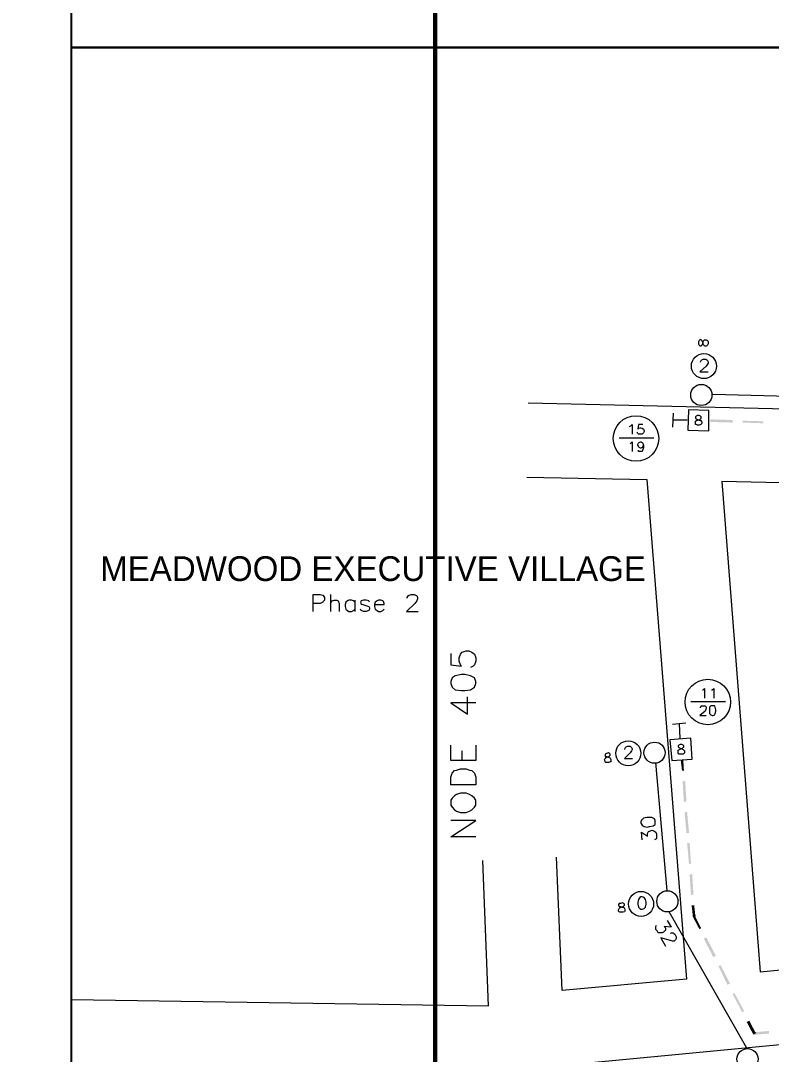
# Model space of a CAD drawing. Header units: millimetres. Extents: x -5 to 817, y 96 to 1062.
# Drawn here: x 134.2 to 230.9, y 295 to 427.9 of the extents above; entities that cross this region are included whole.
import ezdxf

# ---------------------------------------------------------------- set-up
doc = ezdxf.new("R2010")
doc.units = ezdxf.units.MM
for name, color, linetype, true_color in [('PDF_AERIAL', 8, 'Continuous', 0x808080), ('PDF_BORDER', 13, 'Continuous', 0xb85c5c), ('PDF_FEED', 11, 'Continuous', 0xff7f7f), ('PDF_HCOUNT', 8, 'Continuous', 0x808080), ('PDF_NODEBOUNDARY', 8, 'Continuous', 0x808080), ('PDF_POLENUMBER', 8, 'Continuous', 0x808080), ('PDF_RDBKGRD', 8, 'Continuous', 0x808080), ('PDF_STRAND', 8, 'Continuous', 0x808080), ('PDF_TEXT', 40, 'Continuous', 0xffbf00)]:
    doc.layers.add(name, color=color, linetype=linetype, true_color=true_color)
doc.layers.add('PDF_NOTES', color=7, linetype='Continuous')
doc.styles.add('PDF Stylus BT', font='stylu.ttf')

msp = doc.modelspace()

# ---------------------------------------------------------------- linework, layer by layer
at = {"layer": 'PDF_AERIAL', "lineweight": 9}
for points in [[(244.68, 379.28), (223.33, 379.85)], [(217.47, 316.04), (215.99, 332.53)], [(214.26, 322.55), (214.18, 323.54), (214.92, 323.05), (214.92, 323.38), (215, 323.54), (215.08, 323.63), (215.33, 323.71), (215.5, 323.79), (215.74, 323.71), (215.99, 323.54), (216.07, 323.3), (216.07, 323.05), (216.07, 322.72), (215.99, 322.64), (215.83, 322.55)], [(227.7, 295.76), (217.72, 313.32)], [(217.47, 312.17), (217.97, 311.34), (217.06, 311.42), (217.23, 311.26), (217.23, 311.01), (217.23, 310.93), (216.98, 310.68), (216.82, 310.6), (216.57, 310.6), (216.32, 310.6), (216.16, 310.85), (215.99, 311.01), (215.99, 311.34), (215.99, 311.42), (216.07, 311.59)], [(217.89, 310.52), (217.97, 310.6), (218.22, 310.6), (218.3, 310.52), (218.46, 310.43), (218.63, 310.1), (218.63, 309.94), (218.63, 309.86), (218.55, 309.69), (218.38, 309.53), (218.13, 309.53), (217.89, 309.61), (216.65, 309.94), (217.23, 308.87)]]:
    msp.add_lwpolyline(points, dxfattribs=at)
msp.add_lwpolyline([(214.09, 324.7), (214.26, 324.45), (214.51, 324.29), (214.92, 324.2), (215.17, 324.29), (215.66, 324.37), (215.91, 324.53), (215.91, 324.86), (215.91, 325.03), (215.83, 325.27), (215.5, 325.44), (215.08, 325.44), (214.84, 325.44), (214.42, 325.36), (214.18, 325.11), (214.09, 324.86)], close=True, dxfattribs=at)
at = {"layer": 'PDF_BORDER', "lineweight": 25}
for points in [[(368.85, 424.46), (140.8, 424.46), (140.8, 505.83)], [(140.8, 205.97), (140.8, 424.46), (416.67, 424.46)]]:
    msp.add_lwpolyline(points, dxfattribs=at)
at = {"layer": 'PDF_FEED', "lineweight": 20}
for points in [[(220.2, 377.88), (220.11, 375.24), (222.83, 375.16), (222.83, 377.79)], [(220.53, 335.66), (217.8, 335.42), (218.05, 332.78), (220.69, 332.94)]]:
    msp.add_lwpolyline(points, close=True, dxfattribs=at)
for points in [[(221.51, 377.88), (221.51, 377.88)], [(218.22, 377.46), (218.13, 375.65)], [(220.03, 376.56), (218.13, 376.56)], [(220.2, 376.56), (220.2, 376.56)], [(222.83, 376.47), (222.83, 376.47)], [(221.43, 375.16), (221.43, 375.16)], [(211.29, 374.25), (215.74, 374.25)], [(220.53, 340.36), (224.98, 340.36)], [(219.87, 337.56), (218.13, 337.39)], [(219.12, 335.66), (219.04, 337.48)], [(219.12, 335.5), (219.12, 335.5)], [(217.97, 334.1), (217.97, 334.1)], [(220.61, 334.26), (220.61, 334.26)], [(219.37, 332.86), (219.37, 332.86)]]:
    msp.add_lwpolyline(points, dxfattribs=at)
at = {"layer": 'PDF_FEED', "color": 7, "lineweight": 9}
for points in [[(221.35, 377.13), (221.18, 377.05), (221.1, 376.97), (221.1, 376.8), (221.18, 376.72), (221.35, 376.64), (221.6, 376.56), (221.76, 376.56), (221.84, 376.39), (221.93, 376.31), (221.93, 376.14), (221.84, 375.98), (221.76, 375.98), (221.6, 375.9), (221.35, 375.9), (221.18, 375.98), (221.1, 375.98), (221.1, 376.14), (221.1, 376.31), (221.1, 376.39), (221.27, 376.56), (221.43, 376.56), (221.68, 376.64), (221.76, 376.72), (221.84, 376.8), (221.84, 376.97), (221.76, 377.05), (221.6, 377.13)], [(223.25, 339.79), (223.08, 339.79), (222.92, 339.62), (222.92, 339.29), (222.92, 339.13), (222.92, 338.8), (223.08, 338.63), (223.25, 338.55), (223.33, 338.55), (223.58, 338.63), (223.66, 338.8), (223.74, 339.13), (223.74, 339.29), (223.66, 339.62), (223.58, 339.79), (223.33, 339.79)], [(219.12, 334.84), (218.96, 334.76), (218.88, 334.67), (218.88, 334.51), (218.96, 334.43), (219.12, 334.34), (219.37, 334.26), (219.54, 334.18), (219.62, 334.1), (219.7, 334.01), (219.7, 333.77), (219.62, 333.68), (219.54, 333.6), (219.37, 333.6), (219.12, 333.6), (218.96, 333.6), (218.88, 333.68), (218.88, 333.77), (218.88, 334.01), (218.88, 334.1), (219.04, 334.18), (219.21, 334.26), (219.45, 334.34), (219.54, 334.43), (219.62, 334.51), (219.62, 334.67), (219.54, 334.76), (219.37, 334.84)]]:
    msp.add_lwpolyline(points, close=True, dxfattribs=at)
for points in [[(212.61, 375.73), (212.78, 375.81), (212.94, 375.98), (212.94, 374.74)], [(214.34, 375.98), (213.76, 375.98), (213.68, 375.4), (213.76, 375.49), (213.93, 375.57), (214.09, 375.57), (214.26, 375.49), (214.42, 375.4), (214.51, 375.16), (214.51, 375.07), (214.42, 374.91), (214.26, 374.74), (214.09, 374.74), (213.93, 374.74), (213.76, 374.74), (213.68, 374.83), (213.6, 374.99)], [(212.69, 373.51), (212.78, 373.59), (212.94, 373.75), (212.94, 372.52)], [(214.42, 373.34), (214.34, 373.18), (214.26, 373.01), (214.09, 372.93), (214.01, 372.93), (213.85, 373.01), (213.76, 373.18), (213.68, 373.34), (213.68, 373.42), (213.76, 373.59), (213.85, 373.67), (214.01, 373.75), (214.09, 373.75), (214.26, 373.67), (214.34, 373.59), (214.42, 373.34), (214.42, 373.01), (214.34, 372.76), (214.26, 372.52), (214.09, 372.52), (213.93, 372.52), (213.76, 372.52), (213.76, 372.68)], [(222.01, 341.85), (222.09, 341.85), (222.26, 342.01), (222.26, 340.77)], [(223.16, 341.85), (223.25, 341.85), (223.49, 342.01), (223.49, 340.77)], [(221.76, 339.54), (221.76, 339.62), (221.84, 339.7), (221.84, 339.79), (222.01, 339.79), (222.26, 339.79), (222.34, 339.79), (222.42, 339.7), (222.5, 339.62), (222.5, 339.46), (222.42, 339.37), (222.34, 339.13), (221.68, 338.55), (222.5, 338.55)]]:
    msp.add_lwpolyline(points, dxfattribs=at)
at = {"layer": 'PDF_FEED', "lineweight": 0}
for points in [[(221.1, 312.74), (220.77, 312.74)], [(228.85, 297.74), (228.52, 297.57)]]:
    msp.add_lwpolyline(points, dxfattribs=at)
at = {"layer": 'PDF_FEED', "lineweight": 20}
for centre in [(213.45, 374.18), (222.69, 340.29)]:
    msp.add_circle(centre, 2.93, dxfattribs=at)
at = {"layer": 'PDF_FEED', "transparency": 33554559}
for points in [[(223, 376.64), (223, 376.31), (225.88, 376.56)], [(223, 376.31), (225.88, 376.56), (225.88, 376.23)], [(227.2, 376.47), (227.2, 376.23), (229.84, 376.39)], [(227.2, 376.23), (229.84, 376.39), (229.84, 376.14)], [(219.54, 332.86), (219.21, 332.86), (219.62, 331.46)], [(219.21, 332.86), (219.62, 331.46), (219.37, 331.46)], [(219.78, 330.14), (219.45, 330.14), (219.95, 327.5)], [(219.45, 330.14), (219.95, 327.5), (219.62, 327.42)], [(220.03, 326.18), (219.7, 326.1), (220.28, 323.46)], [(219.7, 326.1), (220.28, 323.46), (219.95, 323.46)], [(220.36, 322.14), (220.03, 322.14), (220.53, 319.5)], [(220.03, 322.14), (220.53, 319.5), (220.28, 319.42)], [(220.69, 318.18), (220.36, 318.1), (220.85, 315.46)], [(220.36, 318.1), (220.85, 315.46), (220.53, 315.46)], [(220.94, 314.14), (220.61, 314.14), (221.1, 312.74)], [(220.61, 314.14), (221.1, 312.74), (220.77, 312.74)], [(221.02, 312.83), (220.77, 312.66), (221.84, 311.18)], [(220.77, 312.66), (221.84, 311.18), (221.6, 311.09)], [(222.5, 310.02), (222.17, 309.86), (223.74, 307.63)], [(222.17, 309.86), (223.74, 307.63), (223.41, 307.47)], [(224.32, 306.48), (224.07, 306.31), (225.55, 304.09)], [(224.07, 306.31), (225.55, 304.09), (225.22, 303.92)], [(226.13, 302.85), (225.88, 302.77), (227.37, 300.54)], [(225.88, 302.77), (227.37, 300.54), (227.12, 300.38)], [(228.03, 299.3), (227.7, 299.14), (228.85, 297.74)], [(227.7, 299.14), (228.85, 297.74), (228.52, 297.57)], [(228.69, 297.82), (228.69, 297.49), (230.58, 297.98)], [(228.69, 297.49), (230.58, 297.98), (230.58, 297.65)]]:
    msp.add_solid(points, dxfattribs=at)
at = {"layer": 'PDF_HCOUNT', "lineweight": 9}
for points in [[(221.76, 383.98), (221.76, 384.06), (221.84, 384.22), (221.93, 384.31), (222.09, 384.39), (222.42, 384.39), (222.59, 384.31), (222.67, 384.22), (222.75, 384.06), (222.75, 383.89), (222.67, 383.73), (222.5, 383.48), (221.68, 382.74), (222.75, 382.74)], [(212.03, 334.18), (212.03, 334.26), (212.12, 334.43), (212.2, 334.51), (212.36, 334.59), (212.69, 334.59), (212.78, 334.51), (212.86, 334.43), (212.94, 334.26), (212.94, 334.18), (212.86, 334.01), (212.69, 333.77), (211.95, 333.02), (213.02, 333.02)]]:
    msp.add_lwpolyline(points, dxfattribs=at)
msp.add_lwpolyline([(214.09, 315.22), (213.93, 315.13), (213.76, 314.89), (213.68, 314.56), (213.68, 314.31), (213.76, 313.9), (213.93, 313.73), (214.09, 313.65), (214.26, 313.65), (214.51, 313.73), (214.67, 313.9), (214.75, 314.31), (214.75, 314.56), (214.67, 314.89), (214.51, 315.13), (214.26, 315.22)], close=True, dxfattribs=at)
for centre in [(222.19, 383.49), (212.46, 333.69), (214.11, 314.32)]:
    msp.add_circle(centre, 1.61, dxfattribs=at)
at = {"layer": 'PDF_NODEBOUNDARY', "lineweight": 0}
msp.add_lwpolyline([(627.65, 148.01, 0.66, 0.66, 0), (129.17, 148.01, 0.66, 0.66, 0), (129.17, 225.6, 0.66, 0.66, 0), (187.59, 225.6, 0.577, 0.577, 0), (187.59, 424.46, 0.577, 0.577, 0), (187.59, 475.66, 0.659, 0.659, 0), (125.63, 475.58, 0.659, 0.659, 0), (125.75, 746.99, 0.577, 0.577, 0), (125.75, 765.96, 0.628, 0.628, 0), (80.32, 880.02, 0, 0, 0)], format="xyseb", dxfattribs=at)
at = {"layer": 'PDF_NODEBOUNDARY', "lineweight": 9}
for points in [[(189.61, 346.55), (189.61, 345.06), (191.01, 344.9), (190.84, 345.06), (190.68, 345.56), (190.68, 345.97), (190.84, 346.46), (191.09, 346.71), (191.59, 346.88), (191.92, 346.88), (192.33, 346.71), (192.66, 346.46), (192.82, 345.97), (192.82, 345.56), (192.66, 345.06), (192.49, 344.9), (192.16, 344.73)], [(192.82, 340.2), (189.61, 340.2), (191.75, 338.71), (191.75, 340.94)], [(192.82, 334.76), (192.82, 332.78), (189.61, 332.78), (189.61, 334.76)], [(191.09, 332.78), (191.09, 334.01)], [(192.82, 322.97), (189.61, 322.97), (192.82, 325.03), (189.61, 325.03)]]:
    msp.add_lwpolyline(points, dxfattribs=at)
for points in [[(189.61, 342.67), (189.77, 342.18), (190.18, 341.85), (191.01, 341.76), (191.42, 341.76), (192.16, 341.85), (192.66, 342.18), (192.82, 342.67), (192.82, 342.92), (192.66, 343.41), (192.16, 343.66), (191.42, 343.83), (191.01, 343.83), (190.18, 343.66), (189.77, 343.41), (189.61, 342.92)], [(192.82, 329.64), (189.61, 329.64), (189.61, 330.63), (189.77, 331.13), (190.1, 331.46), (190.35, 331.54), (190.84, 331.71), (191.59, 331.71), (192, 331.54), (192.33, 331.46), (192.66, 331.13), (192.82, 330.63)], [(189.61, 327.01), (189.77, 326.76), (190.1, 326.43), (190.35, 326.26), (190.84, 326.1), (191.59, 326.1), (192, 326.26), (192.33, 326.43), (192.66, 326.76), (192.82, 327.01), (192.82, 327.67), (192.66, 327.91), (192.33, 328.24), (192, 328.41), (191.59, 328.57), (190.84, 328.57), (190.35, 328.41), (190.1, 328.24), (189.77, 327.91), (189.61, 327.67)]]:
    msp.add_lwpolyline(points, close=True, dxfattribs=at)
at = {"layer": 'PDF_NOTES', "lineweight": 0}
for points in [[(171.88, 351.91), (171.88, 354.13), (172.79, 354.13), (173.12, 354.05), (173.2, 353.97), (173.37, 353.72), (173.37, 353.39), (173.2, 353.22), (173.12, 353.14), (172.79, 352.98), (171.88, 352.98)], [(174.11, 354.13), (174.11, 351.91)], [(184, 353.64), (184, 353.72), (184.17, 353.97), (184.25, 354.05), (184.5, 354.13), (184.91, 354.13), (185.07, 354.05), (185.24, 353.97), (185.32, 353.72), (185.32, 353.55), (185.24, 353.31), (184.99, 352.98), (183.92, 351.91), (185.4, 351.91)], [(174.11, 352.98), (174.35, 353.31), (174.6, 353.39), (174.93, 353.39), (175.1, 353.31), (175.26, 352.98), (175.26, 351.91)], [(177.24, 353.14), (177.08, 353.31), (176.83, 353.39), (176.5, 353.39), (176.33, 353.31), (176.09, 353.14), (176, 352.81), (176, 352.56), (176.09, 352.24), (176.33, 352.07), (176.5, 351.91), (176.83, 351.91), (177.08, 352.07), (177.24, 352.24)], [(177.24, 353.39), (177.24, 351.91)], [(179.14, 353.14), (179.05, 353.31), (178.72, 353.39), (178.39, 353.39), (178.06, 353.31), (177.98, 353.14), (178.06, 352.89), (178.31, 352.81), (178.81, 352.65), (179.05, 352.56), (179.14, 352.4), (179.14, 352.24), (179.05, 352.07), (178.72, 351.91), (178.39, 351.91), (178.06, 352.07), (177.98, 352.24)], [(179.8, 352.81), (181.03, 352.81), (181.03, 352.98), (180.95, 353.22), (180.87, 353.31), (180.62, 353.39), (180.29, 353.39), (180.13, 353.31), (179.88, 353.14), (179.8, 352.81), (179.8, 352.56), (179.88, 352.24), (180.13, 352.07), (180.29, 351.91), (180.62, 351.91), (180.87, 352.07), (181.03, 352.24)]]:
    msp.add_lwpolyline(points, dxfattribs=at)
at = {"layer": 'PDF_POLENUMBER', "lineweight": 9}
for points in [[(221.51, 386.37), (221.6, 386.2), (221.68, 386.12), (221.84, 386.12), (221.93, 386.2), (222.01, 386.29), (222.09, 386.53), (222.09, 386.7), (222.26, 386.86), (222.34, 386.86), (222.5, 386.86), (222.67, 386.78), (222.75, 386.62), (222.75, 386.37), (222.67, 386.2), (222.59, 386.12), (222.5, 386.04), (222.34, 386.04), (222.26, 386.12), (222.09, 386.29), (222.09, 386.45), (222.01, 386.62), (221.93, 386.78), (221.84, 386.86), (221.68, 386.86), (221.6, 386.78), (221.51, 386.62)], [(209.64, 333.68), (209.48, 333.6), (209.48, 333.52), (209.48, 333.44), (209.48, 333.27), (209.64, 333.27), (209.89, 333.19), (210.05, 333.19), (210.14, 333.02), (210.22, 332.94), (210.22, 332.78), (210.22, 332.61), (210.14, 332.61), (209.97, 332.53), (209.72, 332.53), (209.56, 332.53), (209.48, 332.61), (209.48, 332.69), (209.39, 332.86), (209.48, 333.02), (209.56, 333.11), (209.72, 333.19), (209.97, 333.27), (210.05, 333.35), (210.14, 333.44), (210.14, 333.6), (210.05, 333.68), (209.89, 333.77)], [(211.46, 314.39), (211.29, 314.39), (211.21, 314.23), (211.21, 314.14), (211.29, 313.98), (211.46, 313.98), (211.62, 313.9), (211.87, 313.9), (211.95, 313.73), (212.03, 313.65), (212.03, 313.48), (212.03, 313.4), (211.95, 313.32), (211.79, 313.24), (211.54, 313.24), (211.37, 313.24), (211.29, 313.32), (211.21, 313.4), (211.21, 313.57), (211.29, 313.73), (211.37, 313.81), (211.54, 313.9), (211.79, 313.98), (211.87, 314.06), (211.95, 314.14), (211.95, 314.31), (211.87, 314.39), (211.7, 314.47)]]:
    msp.add_lwpolyline(points, close=True, dxfattribs=at)
at = {"layer": 'PDF_RDBKGRD', "lineweight": 0}
for points in [[(199.58, 378.78), (334.63, 375.65), (327.54, 396.84), (324.16, 407.23), (316.99, 412.83)], [(199.42, 369.22), (214.84, 368.89), (219.95, 304.66), (203.95, 303.18), (203.21, 320.33)], [(140.8, 302.02), (194.47, 301.2), (193.73, 319.92)]]:
    msp.add_lwpolyline(points, dxfattribs=at)
for points in [[(224.48, 368.64), (229.43, 305.57), (244.52, 307.05), (239.57, 368.31)], [(280.22, 284.71), (209.48, 277.87), (205.44, 293.7), (274.28, 300.29)]]:
    msp.add_lwpolyline(points, close=True, dxfattribs=at)
at = {"layer": 'PDF_STRAND', "lineweight": 9}
for points in [[(222.01, 381.26), (222.01, 381.26)], [(222.01, 381.26), (222.01, 381.26)], [(222.01, 381.26), (222.01, 381.26)], [(220.53, 379.85), (220.53, 379.85)], [(220.53, 379.85), (220.53, 379.85)], [(223.33, 379.85), (223.33, 379.85)], [(223.33, 379.85), (223.33, 379.85)], [(223.33, 379.85), (223.33, 379.85)], [(221.93, 378.45), (221.93, 378.45)], [(221.93, 378.45), (221.93, 378.45)], [(215.74, 335.25), (215.74, 335.25)], [(215.74, 335.25), (215.74, 335.25)], [(214.51, 333.77), (214.51, 333.77)], [(214.51, 333.77), (214.51, 333.77)], [(217.23, 334.01), (217.23, 334.01)], [(217.23, 334.01), (217.23, 334.01)], [(217.23, 334.01), (217.23, 334.01)], [(215.99, 332.53), (215.99, 332.53)], [(215.99, 332.53), (215.99, 332.53)], [(215.99, 332.53), (215.99, 332.53)], [(217.47, 316.04), (217.47, 316.04)], [(217.47, 316.04), (217.47, 316.04)], [(216.24, 314.56), (216.24, 314.56)], [(216.24, 314.56), (216.24, 314.56)], [(218.96, 314.8), (218.96, 314.8)], [(218.96, 314.8), (218.96, 314.8)], [(218.96, 314.8), (218.96, 314.8)], [(217.72, 313.32), (217.72, 313.32)], [(217.72, 313.32), (217.72, 313.32)], [(217.72, 313.32), (217.72, 313.32)], [(227.7, 295.76), (227.7, 295.76)], [(227.7, 295.76), (227.7, 295.76)], [(227.7, 295.76), (227.7, 295.76)]]:
    msp.add_lwpolyline(points, dxfattribs=at)
for centre in [(221.86, 379.78), (215.84, 333.77), (217.49, 314.65), (227.8, 294.36)]:
    msp.add_circle(centre, 1.36, dxfattribs=at)

# ---------------------------------------------------------------- texts
at = {"layer": 'PDF_TEXT', "color": 7, "insert": (144.48, 357.42), "char_height": 3.1828, "attachment_point": 4, "style": 'PDF Stylus BT'}
msp.add_mtext('MEADWOOD EXECUTIVE VILLAGE', dxfattribs=at)

doc.saveas('drawing.dxf')
